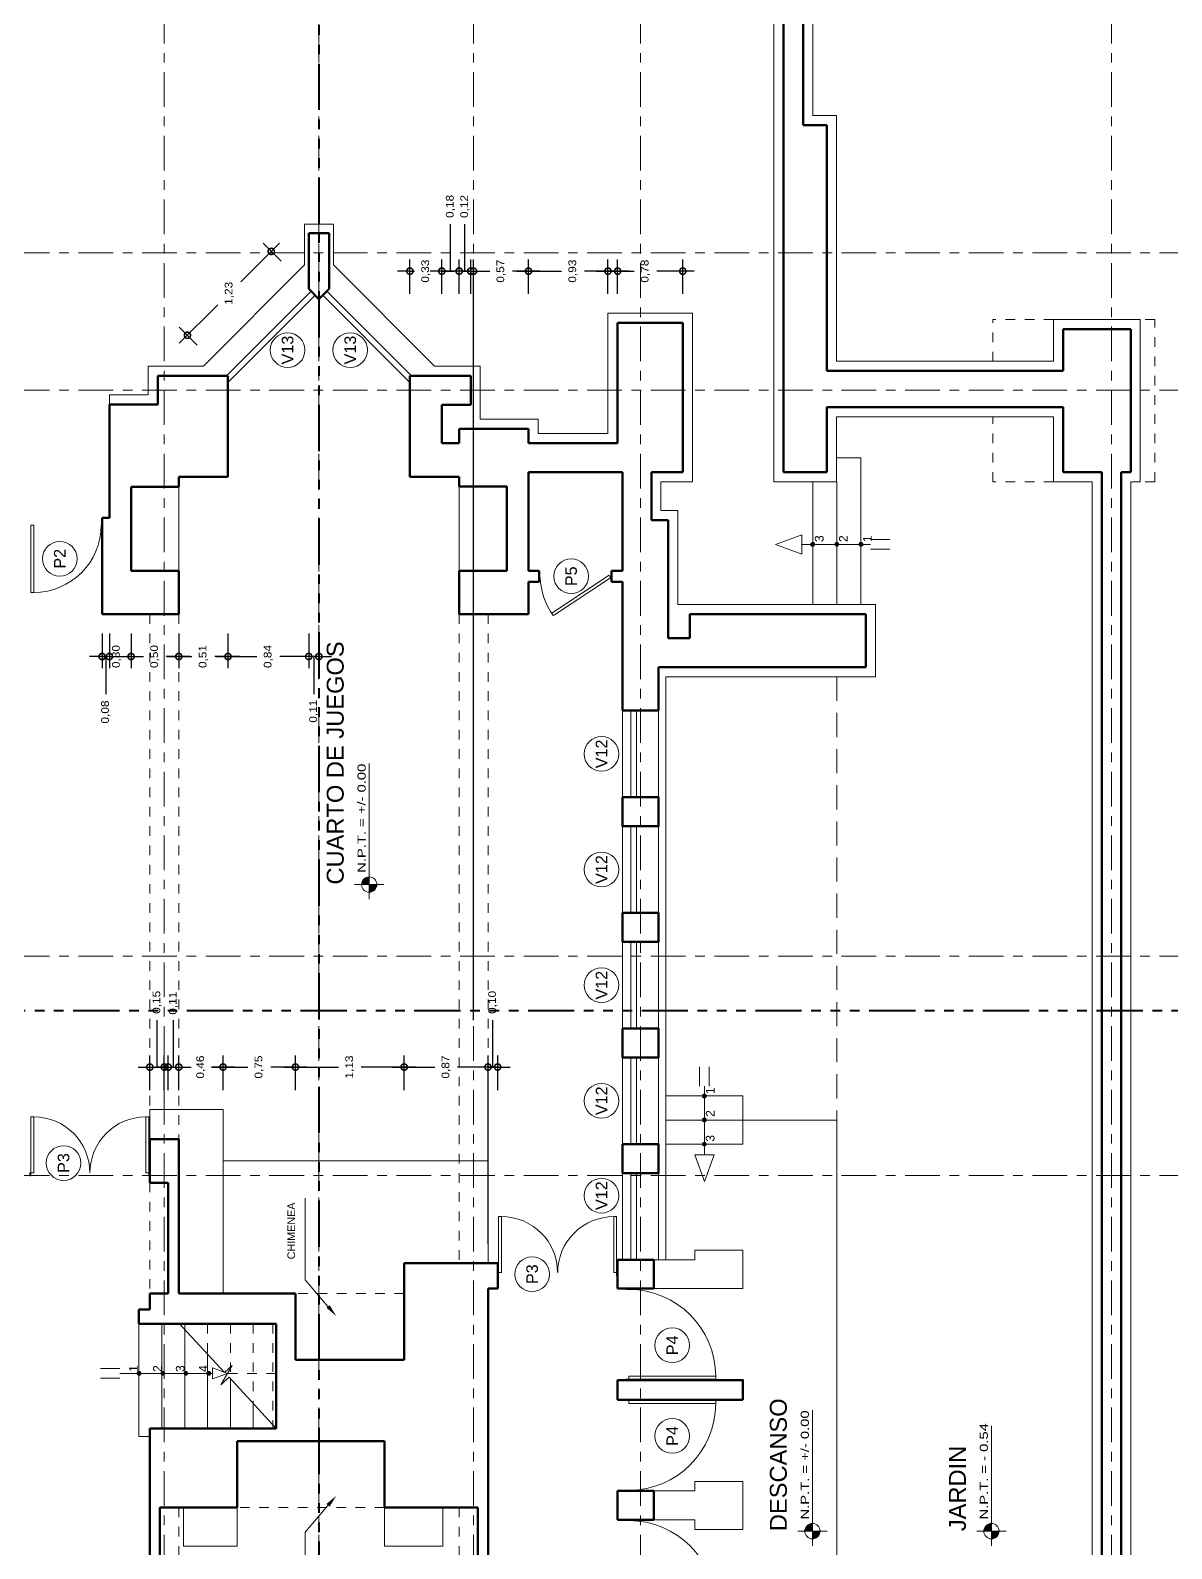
# Model space of a CAD drawing. Header units: millimetres. Extents: x -1459 to -1413, y -119 to 301.
# Drawn here: x -1442.15 to -1430.3, y -91.65 to -75.89 of the extents above; entities that cross this region are included whole.
import ezdxf

# ---------------------------------------------------------------- set-up
doc = ezdxf.new("R2010")
doc.units = ezdxf.units.MM
for name, pattern in [('ACAD_ISO06W100', [36, 24, -3, 0, -3, 0, -3, 0, -3]), ('ACAD_ISO10W100', [18, 12, -3, 0, -3]), ('RAYITAS', [0.375, 0.25, -0.125])]:
    doc.linetypes.add(name, pattern=pattern)
doc.layers.get('0').update_dxf_attribs({"lineweight": 0})
doc.layers.get('Defpoints').update_dxf_attribs({"lineweight": 5})
for name, color, linetype, lineweight in [('CORTE PLUMA 5', 5, 'Continuous', 40), ('COTAS', 190, 'Continuous', 9), ('EJES', 2, 'ACAD_ISO10W100', 13), ('GRADAS CAMBIO NIVEL', 3, 'Continuous', 15), ('MOBILIARIO FIJO', 2, 'Continuous', 9), ('MURO CORTADO', 1, 'Continuous', 60), ('MURO VISTO', 6, 'Continuous', 18), ('PROYECCIONES', 40, 'RAYITAS', 13), ('PUERTA VENTANA', 4, 'Continuous', 9), ('TEXTOS', 30, 'Continuous', 5), ('VANOS CUADRO', 8, 'Continuous', 9)]:
    doc.layers.add(name, color=color, linetype=linetype, lineweight=lineweight)
doc.styles.add('Arial', font='arial.ttf')
doc.styles.add('ARIAL DERECHO', font='arial.ttf', dxfattribs={"width": 1.1})
doc.styles.get("Standard").update_dxf_attribs({"font": 'arial.ttf'})
doc.dimstyles.new('COTAS 50 OK', dxfattribs={"dimtxt": 0.08, "dimasz": 0.13, "dimexe": 0.12, "dimexo": 0.2, "dimgap": 0.07, "dimtad": 0, "dimtih": 1, "dimtoh": 1, "dimzin": 0, "dimtxsty": 'ARIAL DERECHO', "dimblk": 'DOTSMALL', "dimcen": 0.15, "dimdle": 0.12, "dimadec": 0, "dimazin": 0, "dimtfac": 1, "dimtmove": 1, "dimatfit": 3, "dimfxl": 1, "dimtzin": 0, "dimarcsym": 0})

# ---------------------------------------------------------------- blocks, each defined once
blk = doc.blocks.new('puerta--75')
at = {"layer": 'PUERTA VENTANA'}
for p, q in [((211.926, 118.601), (212.626, 118.601)), ((211.926, 118.601), (211.926, 118.571)), ((211.926, 118.571), (212.626, 118.571)), ((212.626, 118.571), (212.626, 118.601))]:
    blk.add_line(p, q, dxfattribs=at)
blk.add_arc((211.926, 118.571), 0.7, 270, 0, dxfattribs=at)
blk = doc.blocks.new('puerta --85')
at = {"layer": 'PUERTA VENTANA'}
blk.add_lwpolyline([(90.282, 135.51), (90.292, 135.51), (90.292, 135.54), (90.282, 135.54), (90.282, 135.51)], close=True, dxfattribs=at)
blk.add_lwpolyline([(91.192, 135.51), (91.232, 135.51), (91.232, 135.54), (91.222, 135.54), (91.222, 134.61), (91.192, 134.61), (91.192, 135.51)], dxfattribs=at)
blk.add_arc((91.192, 135.51), 0.9, 180, 270, dxfattribs=at)
blk = doc.blocks.new('npt')
h = blk.add_hatch(color=256)
h.paths.add_polyline_path([(0, 0), (0.071, 0, 0.414214), (0, 0.071)])
h.paths.add_polyline_path([(0, -0.071), (0, 0), (-0.071, 0, 0.414214)])
for p, q in [((-0.135, 0), (0.972, 0)), ((0, 0.135), (0, -0.135))]:
    blk.add_line(p, q)
blk.add_circle((0, 0), 0.0709)
blk = doc.blocks.new('CIRCULO GRADA')
at = {"layer": 'GRADAS CAMBIO NIVEL'}
h = blk.add_hatch(color=256, dxfattribs=at)
h.paths.add_polyline_path([(0.014, 0.014, 0.414214), (-0.014, 0.014), (0, 0)])
h.paths.add_polyline_path([(0.014, 0.014), (0, 0), (0.014, -0.014, 0.414214)])
h.paths.add_polyline_path([(0.014, -0.014), (0, 0), (-0.014, -0.014, 0.414214)])
h.paths.add_polyline_path([(0, 0), (-0.014, 0.014, 0.414214), (-0.014, -0.014)])
blk.add_circle((0, 0), 0.02, dxfattribs=at)
blk = doc.blocks.new('puert dobl')
at = {"layer": 'PUERTA VENTANA'}
for p, q in [((368.957, 113.998), (368.957, 114.003)), ((368.957, 114.003), (368.987, 114.003)), ((368.957, 113.993), (368.957, 113.998)), ((369.569, 113.993), (368.957, 113.993)), ((368.987, 114.003), (368.987, 113.963)), ((368.987, 113.963), (369.569, 113.963)), ((369.569, 113.963), (369.569, 113.993)), ((369.569, 112.798), (369.569, 112.768))]:
    blk.add_line(p, q, dxfattribs=at)
blk.add_lwpolyline([(369.569, 112.768), (368.957, 112.768), (368.957, 112.763), (368.957, 112.758), (368.987, 112.758), (368.987, 112.798), (369.569, 112.798)], dxfattribs=at)
for centre, start, end in [((368.987, 113.963), 270, 0), ((368.987, 112.798), 0, 90)]:
    blk.add_arc(centre, 0.582, start, end, dxfattribs=at)
blk = doc.blocks.new('FLEC')
at = {"layer": 'TEXTOS', "extrusion": (0, 0, -1)}
for p, q in [((203.611, -47.254), (203.889, -47.016)), ((203.889, -47.016), (204.734, -47.016))]:
    blk.add_line(p, q, dxfattribs=at)
blk.add_solid([(-203.597, -47.238), (-203.513, -47.339), (-203.625, -47.271)], dxfattribs=at)
blk = doc.blocks.new('_DotSmall')
at = {"color": 0, "linetype": 'ByBlock', "const_width": 0.5}
blk.add_lwpolyline([(-0.0625, 0, 1), (0.0625, 0, 1)], format="xyb", close=True, dxfattribs=at)
blk = doc.blocks.new('*D907')
at = {"layer": 'COTAS', "color": 0, "lineweight": -2}
for p, q in [((-1440.833, -86.303), (-1440.833, -86.163)), ((-1440.833, -86.65), (-1440.833, -86.303)), ((-1441.028, -86.65), (-1440.638, -86.65)), ((-1440.908, -86.89), (-1440.908, -86.53)), ((-1440.758, -86.89), (-1440.758, -86.53))]:
    blk.add_line(p, q, dxfattribs=at)
at = {"layer": 'Defpoints', "color": 0}
for p in [(-1440.758, -86.65), (-1440.908, -87.09), (-1440.758, -87.09)]:
    blk.add_point(p, dxfattribs=at)
at = {"layer": 'COTAS', "color": 0, "lineweight": -2, "xscale": 0.13, "yscale": 0.13, "zscale": 0.13, "rotation": 180}
blk.add_blockref('_DotSmall', (-1440.908, -86.65), dxfattribs=at)
at = {"layer": 'COTAS', "color": 0, "lineweight": -2, "xscale": 0.13, "yscale": 0.13, "zscale": 0.13}
blk.add_blockref('_DotSmall', (-1440.758, -86.65), dxfattribs=at)
at = {"layer": 'COTAS', "color": 0, "insert": (-1440.833, -85.978), "char_height": 0.08, "attachment_point": 5, "rotation": 90, "style": 'ARIAL DERECHO'}
blk.add_mtext('0,15', dxfattribs=at)
blk = doc.blocks.new('*D908')
at = {"layer": 'COTAS', "color": 0, "lineweight": -2}
for p, q in [((-1440.663, -86.303), (-1440.663, -86.163)), ((-1440.663, -86.65), (-1440.663, -86.303)), ((-1440.718, -86.65), (-1440.848, -86.65)), ((-1440.718, -86.89), (-1440.718, -86.53)), ((-1440.718, -86.65), (-1440.608, -86.65)), ((-1440.718, -86.65), (-1440.608, -86.65)), ((-1440.608, -86.89), (-1440.608, -86.53)), ((-1440.608, -86.65), (-1440.478, -86.65))]:
    blk.add_line(p, q, dxfattribs=at)
at = {"layer": 'Defpoints', "color": 0, "lineweight": 60}
for p in [(-1440.608, -86.65), (-1440.718, -87.09), (-1440.608, -87.09)]:
    blk.add_point(p, dxfattribs=at)
at = {"layer": 'COTAS', "color": 0, "lineweight": -2, "xscale": 0.13, "yscale": 0.13, "zscale": 0.13}
blk.add_blockref('_DotSmall', (-1440.718, -86.65), dxfattribs=at)
at = {"layer": 'COTAS', "color": 0, "lineweight": -2, "xscale": 0.13, "yscale": 0.13, "zscale": 0.13, "rotation": 180}
blk.add_blockref('_DotSmall', (-1440.608, -86.65), dxfattribs=at)
at = {"layer": 'COTAS', "color": 0, "insert": (-1440.663, -85.987), "char_height": 0.08, "attachment_point": 5, "rotation": 90, "style": 'ARIAL DERECHO'}
blk.add_mtext('0,11', dxfattribs=at)
blk = doc.blocks.new('*D909')
at = {"layer": 'COTAS', "color": 0, "lineweight": -2}
for p, q in [((-1440.728, -86.65), (-1440.496, -86.65)), ((-1440.608, -86.89), (-1440.608, -86.53)), ((-1440.028, -86.65), (-1440.26, -86.65)), ((-1440.148, -86.89), (-1440.148, -86.53))]:
    blk.add_line(p, q, dxfattribs=at)
at = {"layer": 'Defpoints', "color": 0}
for p in [(-1440.608, -86.65), (-1440.608, -87.09), (-1440.148, -87.09)]:
    blk.add_point(p, dxfattribs=at)
at = {"layer": 'COTAS', "color": 0, "lineweight": -2, "xscale": 0.13, "yscale": 0.13, "zscale": 0.13, "rotation": 180}
blk.add_blockref('_DotSmall', (-1440.608, -86.65), dxfattribs=at)
at = {"layer": 'COTAS', "color": 0, "lineweight": -2, "xscale": 0.13, "yscale": 0.13, "zscale": 0.13}
blk.add_blockref('_DotSmall', (-1440.148, -86.65), dxfattribs=at)
at = {"layer": 'COTAS', "color": 0, "insert": (-1440.378, -86.65), "char_height": 0.08, "attachment_point": 5, "rotation": 90, "style": 'ARIAL DERECHO'}
blk.add_mtext('0,46', dxfattribs=at)
blk = doc.blocks.new('*D910')
at = {"layer": 'COTAS', "color": 0, "lineweight": -2}
for p, q in [((-1440.268, -86.65), (-1439.891, -86.65)), ((-1440.148, -86.89), (-1440.148, -86.53)), ((-1439.277, -86.65), (-1439.654, -86.65)), ((-1439.397, -86.89), (-1439.397, -86.53))]:
    blk.add_line(p, q, dxfattribs=at)
at = {"layer": 'Defpoints', "color": 0}
for p in [(-1440.148, -86.65), (-1440.148, -87.09), (-1439.397, -87.09)]:
    blk.add_point(p, dxfattribs=at)
at = {"layer": 'COTAS', "color": 0, "lineweight": -2, "xscale": 0.13, "yscale": 0.13, "zscale": 0.13, "rotation": 180}
blk.add_blockref('_DotSmall', (-1440.148, -86.65), dxfattribs=at)
at = {"layer": 'COTAS', "color": 0, "lineweight": -2, "xscale": 0.13, "yscale": 0.13, "zscale": 0.13}
blk.add_blockref('_DotSmall', (-1439.397, -86.65), dxfattribs=at)
at = {"layer": 'COTAS', "color": 0, "insert": (-1439.773, -86.65), "char_height": 0.08, "attachment_point": 5, "rotation": 90, "style": 'ARIAL DERECHO'}
blk.add_mtext('0,75', dxfattribs=at)
blk = doc.blocks.new('*D911')
at = {"layer": 'COTAS', "color": 0, "lineweight": -2}
for p, q in [((-1439.517, -86.65), (-1438.95, -86.65)), ((-1439.397, -86.89), (-1439.397, -86.53)), ((-1438.148, -86.65), (-1438.714, -86.65)), ((-1438.268, -86.89), (-1438.268, -86.53))]:
    blk.add_line(p, q, dxfattribs=at)
at = {"layer": 'Defpoints', "color": 0}
for p in [(-1438.268, -86.65), (-1439.397, -87.09), (-1438.268, -87.09)]:
    blk.add_point(p, dxfattribs=at)
at = {"layer": 'COTAS', "color": 0, "lineweight": -2, "xscale": 0.13, "yscale": 0.13, "zscale": 0.13, "rotation": 180}
blk.add_blockref('_DotSmall', (-1439.397, -86.65), dxfattribs=at)
at = {"layer": 'COTAS', "color": 0, "lineweight": -2, "xscale": 0.13, "yscale": 0.13, "zscale": 0.13}
blk.add_blockref('_DotSmall', (-1438.268, -86.65), dxfattribs=at)
at = {"layer": 'COTAS', "color": 0, "insert": (-1438.832, -86.65), "char_height": 0.08, "attachment_point": 5, "rotation": 90, "style": 'ARIAL DERECHO'}
blk.add_mtext('1,13', dxfattribs=at)
blk = doc.blocks.new('*D912')
at = {"layer": 'COTAS', "color": 0, "lineweight": -2}
for p, q in [((-1438.388, -86.65), (-1437.951, -86.65)), ((-1438.268, -86.89), (-1438.268, -86.53)), ((-1437.278, -86.65), (-1437.715, -86.65)), ((-1437.398, -88.485), (-1437.398, -86.53))]:
    blk.add_line(p, q, dxfattribs=at)
at = {"layer": 'Defpoints', "color": 0, "lineweight": 60}
for p in [(-1437.398, -86.65), (-1438.268, -87.09), (-1437.398, -88.685)]:
    blk.add_point(p, dxfattribs=at)
at = {"layer": 'COTAS', "color": 0, "lineweight": -2, "xscale": 0.13, "yscale": 0.13, "zscale": 0.13, "rotation": 180}
blk.add_blockref('_DotSmall', (-1438.268, -86.65), dxfattribs=at)
at = {"layer": 'COTAS', "color": 0, "lineweight": -2, "xscale": 0.13, "yscale": 0.13, "zscale": 0.13}
blk.add_blockref('_DotSmall', (-1437.398, -86.65), dxfattribs=at)
at = {"layer": 'COTAS', "color": 0, "insert": (-1437.833, -86.65), "char_height": 0.08, "attachment_point": 5, "rotation": 90, "style": 'ARIAL DERECHO'}
blk.add_mtext('0,87', dxfattribs=at)
blk = doc.blocks.new('*D913')
at = {"layer": 'COTAS', "color": 0, "lineweight": -2}
for p, q in [((-1437.348, -86.303), (-1437.348, -86.163)), ((-1437.348, -86.65), (-1437.348, -86.303)), ((-1437.398, -86.65), (-1437.528, -86.65)), ((-1437.398, -86.89), (-1437.398, -86.53)), ((-1437.398, -86.65), (-1437.298, -86.65)), ((-1437.398, -86.65), (-1437.298, -86.65)), ((-1437.298, -86.89), (-1437.298, -86.53)), ((-1437.298, -86.65), (-1437.168, -86.65))]:
    blk.add_line(p, q, dxfattribs=at)
at = {"layer": 'Defpoints', "color": 0}
for p in [(-1437.298, -86.65), (-1437.398, -87.09), (-1437.298, -87.09)]:
    blk.add_point(p, dxfattribs=at)
at = {"layer": 'COTAS', "color": 0, "lineweight": -2, "xscale": 0.13, "yscale": 0.13, "zscale": 0.13}
blk.add_blockref('_DotSmall', (-1437.398, -86.65), dxfattribs=at)
at = {"layer": 'COTAS', "color": 0, "lineweight": -2, "xscale": 0.13, "yscale": 0.13, "zscale": 0.13, "rotation": 180}
blk.add_blockref('_DotSmall', (-1437.298, -86.65), dxfattribs=at)
at = {"layer": 'COTAS', "color": 0, "insert": (-1437.348, -85.979), "char_height": 0.08, "attachment_point": 5, "rotation": 90, "style": 'ARIAL DERECHO'}
blk.add_mtext('0,10', dxfattribs=at)
blk = doc.blocks.new('*D914')
at = {"layer": 'COTAS', "color": 0, "lineweight": -2}
for p, q in [((-1441.403, -82.15), (-1441.403, -82.509)), ((-1441.103, -82.15), (-1441.103, -82.509)), ((-1441.403, -82.389), (-1441.533, -82.389)), ((-1441.403, -82.389), (-1441.371, -82.389)), ((-1441.103, -82.389), (-1441.135, -82.389)), ((-1441.103, -82.389), (-1440.973, -82.389))]:
    blk.add_line(p, q, dxfattribs=at)
at = {"layer": 'Defpoints', "color": 0}
for p in [(-1441.403, -81.95), (-1441.103, -81.95), (-1441.403, -82.389)]:
    blk.add_point(p, dxfattribs=at)
at = {"layer": 'COTAS', "color": 0, "lineweight": -2, "xscale": 0.13, "yscale": 0.13, "zscale": 0.13}
blk.add_blockref('_DotSmall', (-1441.403, -82.389), dxfattribs=at)
at = {"layer": 'COTAS', "color": 0, "lineweight": -2, "xscale": 0.13, "yscale": 0.13, "zscale": 0.13, "rotation": 180}
blk.add_blockref('_DotSmall', (-1441.103, -82.389), dxfattribs=at)
at = {"layer": 'COTAS', "color": 0, "insert": (-1441.253, -82.389), "char_height": 0.08, "attachment_point": 5, "rotation": 90, "style": 'ARIAL DERECHO'}
blk.add_mtext('0,30', dxfattribs=at)
blk = doc.blocks.new('*D915')
at = {"layer": 'COTAS', "color": 0, "lineweight": -2}
for p, q in [((-1441.403, -82.15), (-1441.403, -82.509)), ((-1441.328, -82.15), (-1441.328, -82.509)), ((-1441.403, -82.389), (-1441.533, -82.389)), ((-1441.328, -82.389), (-1441.403, -82.389)), ((-1441.328, -82.389), (-1441.403, -82.389)), ((-1441.366, -82.389), (-1441.366, -82.64)), ((-1441.328, -82.389), (-1441.198, -82.389)), ((-1441.366, -82.64), (-1441.366, -82.78))]:
    blk.add_line(p, q, dxfattribs=at)
at = {"layer": 'Defpoints', "color": 0}
for p in [(-1441.403, -81.95), (-1441.328, -81.95), (-1441.403, -82.389)]:
    blk.add_point(p, dxfattribs=at)
at = {"layer": 'COTAS', "color": 0, "lineweight": -2, "xscale": 0.13, "yscale": 0.13, "zscale": 0.13}
blk.add_blockref('_DotSmall', (-1441.403, -82.389), dxfattribs=at)
at = {"layer": 'COTAS', "color": 0, "lineweight": -2, "xscale": 0.13, "yscale": 0.13, "zscale": 0.13, "rotation": 180}
blk.add_blockref('_DotSmall', (-1441.328, -82.389), dxfattribs=at)
at = {"layer": 'COTAS', "color": 0, "insert": (-1441.366, -82.965), "char_height": 0.08, "attachment_point": 5, "rotation": 90, "style": 'ARIAL DERECHO'}
blk.add_mtext('0,08', dxfattribs=at)
blk = doc.blocks.new('*D916')
at = {"layer": 'COTAS', "color": 0, "lineweight": -2}
for p, q in [((-1441.103, -82.15), (-1441.103, -82.509)), ((-1440.608, -82.15), (-1440.608, -82.509)), ((-1441.223, -82.389), (-1440.974, -82.389)), ((-1440.488, -82.389), (-1440.737, -82.389))]:
    blk.add_line(p, q, dxfattribs=at)
at = {"layer": 'Defpoints', "color": 0}
for p in [(-1441.103, -81.95), (-1440.608, -81.95), (-1441.103, -82.389)]:
    blk.add_point(p, dxfattribs=at)
at = {"layer": 'COTAS', "color": 0, "lineweight": -2, "xscale": 0.13, "yscale": 0.13, "zscale": 0.13, "rotation": 180}
blk.add_blockref('_DotSmall', (-1441.103, -82.389), dxfattribs=at)
at = {"layer": 'COTAS', "color": 0, "lineweight": -2, "xscale": 0.13, "yscale": 0.13, "zscale": 0.13}
blk.add_blockref('_DotSmall', (-1440.608, -82.389), dxfattribs=at)
at = {"layer": 'COTAS', "color": 0, "insert": (-1440.856, -82.389), "char_height": 0.08, "attachment_point": 5, "rotation": 90, "style": 'ARIAL DERECHO'}
blk.add_mtext('0,50', dxfattribs=at)
blk = doc.blocks.new('*D917')
at = {"layer": 'COTAS', "color": 0, "lineweight": -2}
for p, q in [((-1440.608, -82.15), (-1440.608, -82.509)), ((-1440.097, -82.15), (-1440.097, -82.509)), ((-1440.728, -82.389), (-1440.471, -82.389)), ((-1439.977, -82.389), (-1440.235, -82.389))]:
    blk.add_line(p, q, dxfattribs=at)
at = {"layer": 'Defpoints', "color": 0}
for p in [(-1440.608, -81.95), (-1440.097, -81.95), (-1440.608, -82.389)]:
    blk.add_point(p, dxfattribs=at)
at = {"layer": 'COTAS', "color": 0, "lineweight": -2, "xscale": 0.13, "yscale": 0.13, "zscale": 0.13, "rotation": 180}
blk.add_blockref('_DotSmall', (-1440.608, -82.389), dxfattribs=at)
at = {"layer": 'COTAS', "color": 0, "lineweight": -2, "xscale": 0.13, "yscale": 0.13, "zscale": 0.13}
blk.add_blockref('_DotSmall', (-1440.097, -82.389), dxfattribs=at)
at = {"layer": 'COTAS', "color": 0, "insert": (-1440.353, -82.389), "char_height": 0.08, "attachment_point": 5, "rotation": 90, "style": 'ARIAL DERECHO'}
blk.add_mtext('0,51', dxfattribs=at)
blk = doc.blocks.new('*D918')
at = {"layer": 'COTAS', "color": 0, "lineweight": -2}
for p, q in [((-1439.259, -82.15), (-1439.259, -82.509)), ((-1439.153, -82.15), (-1439.153, -82.509)), ((-1439.259, -82.389), (-1439.389, -82.389)), ((-1439.153, -82.389), (-1439.259, -82.389)), ((-1439.153, -82.389), (-1439.259, -82.389)), ((-1439.206, -82.389), (-1439.206, -82.64)), ((-1439.153, -82.389), (-1439.023, -82.389)), ((-1439.206, -82.64), (-1439.206, -82.78))]:
    blk.add_line(p, q, dxfattribs=at)
at = {"layer": 'Defpoints', "color": 0}
for p in [(-1439.259, -81.95), (-1439.153, -81.95), (-1439.259, -82.389)]:
    blk.add_point(p, dxfattribs=at)
at = {"layer": 'COTAS', "color": 0, "lineweight": -2, "xscale": 0.13, "yscale": 0.13, "zscale": 0.13}
blk.add_blockref('_DotSmall', (-1439.259, -82.389), dxfattribs=at)
at = {"layer": 'COTAS', "color": 0, "lineweight": -2, "xscale": 0.13, "yscale": 0.13, "zscale": 0.13, "rotation": 180}
blk.add_blockref('_DotSmall', (-1439.153, -82.389), dxfattribs=at)
at = {"layer": 'COTAS', "color": 0, "insert": (-1439.206, -82.956), "char_height": 0.08, "attachment_point": 5, "rotation": 90, "style": 'ARIAL DERECHO'}
blk.add_mtext('0,11', dxfattribs=at)
blk = doc.blocks.new('*D919')
at = {"layer": 'COTAS', "color": 0, "lineweight": -2}
for p, q in [((-1440.097, -82.15), (-1440.097, -82.509)), ((-1439.259, -82.15), (-1439.259, -82.509)), ((-1440.217, -82.389), (-1439.796, -82.389)), ((-1439.139, -82.389), (-1439.56, -82.389))]:
    blk.add_line(p, q, dxfattribs=at)
at = {"layer": 'Defpoints', "color": 0}
for p in [(-1440.097, -81.95), (-1439.259, -81.95), (-1440.097, -82.389)]:
    blk.add_point(p, dxfattribs=at)
at = {"layer": 'COTAS', "color": 0, "lineweight": -2, "xscale": 0.13, "yscale": 0.13, "zscale": 0.13, "rotation": 180}
blk.add_blockref('_DotSmall', (-1440.097, -82.389), dxfattribs=at)
at = {"layer": 'COTAS', "color": 0, "lineweight": -2, "xscale": 0.13, "yscale": 0.13, "zscale": 0.13}
blk.add_blockref('_DotSmall', (-1439.259, -82.389), dxfattribs=at)
at = {"layer": 'COTAS', "color": 0, "insert": (-1439.678, -82.389), "char_height": 0.08, "attachment_point": 5, "rotation": 90, "style": 'ARIAL DERECHO'}
blk.add_mtext('0,84', dxfattribs=at)
blk = doc.blocks.new('*D920')
at = {"layer": 'COTAS', "color": 0, "lineweight": -2}
for p, q in [((-1436.153, -78.625), (-1436.153, -78.269)), ((-1435.377, -78.625), (-1435.377, -78.269)), ((-1436.273, -78.389), (-1435.883, -78.389)), ((-1435.257, -78.389), (-1435.647, -78.389))]:
    blk.add_line(p, q, dxfattribs=at)
at = {"layer": 'Defpoints', "color": 0}
for p in [(-1436.153, -78.389), (-1436.153, -78.825), (-1435.377, -78.825)]:
    blk.add_point(p, dxfattribs=at)
at = {"layer": 'COTAS', "color": 0, "lineweight": -2, "xscale": 0.13, "yscale": 0.13, "zscale": 0.13, "rotation": 180}
blk.add_blockref('_DotSmall', (-1436.153, -78.389), dxfattribs=at)
at = {"layer": 'COTAS', "color": 0, "lineweight": -2, "xscale": 0.13, "yscale": 0.13, "zscale": 0.13}
blk.add_blockref('_DotSmall', (-1435.377, -78.389), dxfattribs=at)
at = {"layer": 'COTAS', "color": 0, "insert": (-1435.765, -78.389), "char_height": 0.08, "attachment_point": 5, "rotation": 90, "style": 'ARIAL DERECHO'}
blk.add_mtext('0,78', dxfattribs=at)
blk = doc.blocks.new('*D921')
at = {"layer": 'COTAS', "color": 0, "lineweight": -2}
for p, q in [((-1436.978, -78.625), (-1436.978, -78.269)), ((-1436.053, -78.625), (-1436.053, -78.269)), ((-1437.098, -78.389), (-1436.634, -78.389)), ((-1435.933, -78.389), (-1436.397, -78.389))]:
    blk.add_line(p, q, dxfattribs=at)
at = {"layer": 'Defpoints', "color": 0}
for p in [(-1436.978, -78.389), (-1436.978, -78.825), (-1436.053, -78.825)]:
    blk.add_point(p, dxfattribs=at)
at = {"layer": 'COTAS', "color": 0, "lineweight": -2, "xscale": 0.13, "yscale": 0.13, "zscale": 0.13, "rotation": 180}
blk.add_blockref('_DotSmall', (-1436.978, -78.389), dxfattribs=at)
at = {"layer": 'COTAS', "color": 0, "lineweight": -2, "xscale": 0.13, "yscale": 0.13, "zscale": 0.13}
blk.add_blockref('_DotSmall', (-1436.053, -78.389), dxfattribs=at)
at = {"layer": 'COTAS', "color": 0, "insert": (-1436.516, -78.389), "char_height": 0.08, "attachment_point": 5, "rotation": 90, "style": 'ARIAL DERECHO'}
blk.add_mtext('0,93', dxfattribs=at)
blk = doc.blocks.new('*D922')
at = {"layer": 'COTAS', "color": 0, "lineweight": -2}
for p, q in [((-1438.209, -78.625), (-1438.209, -78.269)), ((-1437.878, -78.625), (-1437.878, -78.269)), ((-1438.209, -78.389), (-1438.339, -78.389)), ((-1438.209, -78.389), (-1438.162, -78.389)), ((-1437.878, -78.389), (-1437.925, -78.389)), ((-1437.878, -78.389), (-1437.748, -78.389))]:
    blk.add_line(p, q, dxfattribs=at)
at = {"layer": 'Defpoints', "color": 0}
for p in [(-1437.878, -78.389), (-1438.209, -78.825), (-1437.878, -78.825)]:
    blk.add_point(p, dxfattribs=at)
at = {"layer": 'COTAS', "color": 0, "lineweight": -2, "xscale": 0.13, "yscale": 0.13, "zscale": 0.13}
blk.add_blockref('_DotSmall', (-1438.209, -78.389), dxfattribs=at)
at = {"layer": 'COTAS', "color": 0, "lineweight": -2, "xscale": 0.13, "yscale": 0.13, "zscale": 0.13, "rotation": 180}
blk.add_blockref('_DotSmall', (-1437.878, -78.389), dxfattribs=at)
at = {"layer": 'COTAS', "color": 0, "insert": (-1438.043, -78.389), "char_height": 0.08, "attachment_point": 5, "rotation": 90, "style": 'ARIAL DERECHO'}
blk.add_mtext('0,33', dxfattribs=at)
blk = doc.blocks.new('*D923')
at = {"layer": 'COTAS', "color": 0, "lineweight": -2}
for p, q in [((-1437.548, -86.162), (-1437.548, -78.269)), ((-1436.978, -78.625), (-1436.978, -78.269)), ((-1437.668, -78.389), (-1437.381, -78.389)), ((-1436.858, -78.389), (-1437.145, -78.389))]:
    blk.add_line(p, q, dxfattribs=at)
at = {"layer": 'Defpoints', "color": 0}
for p in [(-1437.548, -78.389), (-1436.978, -78.825), (-1437.548, -86.362)]:
    blk.add_point(p, dxfattribs=at)
at = {"layer": 'COTAS', "color": 0, "lineweight": -2, "xscale": 0.13, "yscale": 0.13, "zscale": 0.13, "rotation": 180}
blk.add_blockref('_DotSmall', (-1437.548, -78.389), dxfattribs=at)
at = {"layer": 'COTAS', "color": 0, "lineweight": -2, "xscale": 0.13, "yscale": 0.13, "zscale": 0.13}
blk.add_blockref('_DotSmall', (-1436.978, -78.389), dxfattribs=at)
at = {"layer": 'COTAS', "color": 0, "insert": (-1437.263, -78.389), "char_height": 0.08, "attachment_point": 5, "rotation": 90, "style": 'ARIAL DERECHO'}
blk.add_mtext('0,57', dxfattribs=at)
blk = doc.blocks.new('*D924')
at = {"layer": 'COTAS', "color": 0, "lineweight": -2}
for p, q in [((-1437.638, -78.041), (-1437.638, -77.901)), ((-1437.638, -78.389), (-1437.638, -78.041)), ((-1437.698, -78.625), (-1437.698, -78.269)), ((-1437.578, -78.625), (-1437.578, -78.269)), ((-1437.698, -78.389), (-1437.828, -78.389)), ((-1437.578, -78.389), (-1437.698, -78.389)), ((-1437.578, -78.389), (-1437.698, -78.389)), ((-1437.578, -78.389), (-1437.448, -78.389))]:
    blk.add_line(p, q, dxfattribs=at)
at = {"layer": 'Defpoints', "color": 0}
for p in [(-1437.698, -78.389), (-1437.698, -78.825), (-1437.578, -78.825)]:
    blk.add_point(p, dxfattribs=at)
at = {"layer": 'COTAS', "color": 0, "lineweight": -2, "xscale": 0.13, "yscale": 0.13, "zscale": 0.13}
blk.add_blockref('_DotSmall', (-1437.698, -78.389), dxfattribs=at)
at = {"layer": 'COTAS', "color": 0, "lineweight": -2, "xscale": 0.13, "yscale": 0.13, "zscale": 0.13, "rotation": 180}
blk.add_blockref('_DotSmall', (-1437.578, -78.389), dxfattribs=at)
at = {"layer": 'COTAS', "color": 0, "insert": (-1437.638, -77.718), "char_height": 0.08, "attachment_point": 5, "rotation": 90, "style": 'ARIAL DERECHO'}
blk.add_mtext('0,12', dxfattribs=at)
blk = doc.blocks.new('*D925')
at = {"layer": 'COTAS', "color": 0, "lineweight": -2}
for p, q in [((-1437.788, -78.041), (-1437.788, -77.901)), ((-1437.788, -78.389), (-1437.788, -78.041)), ((-1437.878, -78.625), (-1437.878, -78.269)), ((-1437.698, -78.625), (-1437.698, -78.269)), ((-1437.578, -78.389), (-1437.998, -78.389))]:
    blk.add_line(p, q, dxfattribs=at)
at = {"layer": 'Defpoints', "color": 0}
for p in [(-1437.878, -78.389), (-1437.878, -78.825), (-1437.698, -78.825)]:
    blk.add_point(p, dxfattribs=at)
at = {"layer": 'COTAS', "color": 0, "lineweight": -2, "xscale": 0.13, "yscale": 0.13, "zscale": 0.13, "rotation": 180}
blk.add_blockref('_DotSmall', (-1437.878, -78.389), dxfattribs=at)
at = {"layer": 'COTAS', "color": 0, "lineweight": -2, "xscale": 0.13, "yscale": 0.13, "zscale": 0.13}
blk.add_blockref('_DotSmall', (-1437.698, -78.389), dxfattribs=at)
at = {"layer": 'COTAS', "color": 0, "insert": (-1437.788, -77.717), "char_height": 0.08, "attachment_point": 5, "rotation": 90, "style": 'ARIAL DERECHO'}
blk.add_mtext('0,18', dxfattribs=at)
blk = doc.blocks.new('*D926')
at = {"layer": 'COTAS', "color": 0, "lineweight": -2}
for p, q in [((-1439.564, -78.099), (-1439.965, -78.501)), ((-1439.546, -78.286), (-1439.733, -78.099)), ((-1440.603, -79.138), (-1440.201, -78.737)), ((-1440.416, -79.156), (-1440.603, -78.969))]:
    blk.add_line(p, q, dxfattribs=at)
at = {"layer": 'Defpoints', "color": 0}
for p in [(-1439.405, -78.427), (-1440.518, -79.054), (-1440.275, -79.297)]:
    blk.add_point(p, dxfattribs=at)
at = {"layer": 'COTAS', "color": 0, "lineweight": -2, "xscale": 0.13, "yscale": 0.13, "zscale": 0.13}
for p, rotation in [((-1439.648, -78.184), 44.99999999979079), ((-1440.518, -79.054), 224.9999999997908)]:
    blk.add_blockref('_DotSmall', p, dxfattribs=dict(at, rotation=rotation))
at = {"layer": 'COTAS', "color": 0, "insert": (-1440.083, -78.619), "char_height": 0.08, "attachment_point": 5, "rotation": 90, "style": 'ARIAL DERECHO'}
blk.add_mtext('1,23', dxfattribs=at)

msp = doc.modelspace()

# ---------------------------------------------------------------- linework, layer by layer
at = {"layer": 'CORTE PLUMA 5', "linetype": 'ACAD_ISO06W100', "lineweight": 40, "ltscale": 0.02}
for p, q in [((-1439.153, -58.536), (-1439.153, -114.536)), ((-1453.503, -86.062), (-1425.428, -86.062))]:
    msp.add_line(p, q, dxfattribs=at)
at = {"layer": 'EJES', "ltscale": 0.03}
for p, q in [((-1440.758, -112.325), (-1440.758, -60.4)), ((-1439.153, -112.325), (-1439.153, -60.4)), ((-1437.548, -112.325), (-1437.548, -60.4)), ((-1435.816, -112.325), (-1435.816, -60.4)), ((-1430.928, -112.325), (-1430.928, -60.4)), ((-1427.428, -78.2), (-1451.503, -78.2)), ((-1427.428, -79.625), (-1451.503, -79.625)), ((-1427.428, -85.5), (-1451.503, -85.5)), ((-1427.428, -87.775), (-1451.503, -87.775))]:
    msp.add_line(p, q, dxfattribs=at)
at = {"layer": 'GRADAS CAMBIO NIVEL'}
for p, q in [((-1434.028, -80.575), (-1434.028, -81.85)), ((-1433.778, -80.575), (-1433.778, -81.85)), ((-1433.428, -81.225), (-1434.141, -81.225)), ((-1433.228, -81.175), (-1433.428, -81.175)), ((-1433.228, -81.275), (-1433.428, -81.275)), ((-1435.203, -86.649, -0.09), (-1435.203, -86.849, -0.09)), ((-1435.103, -86.649, -0.09), (-1435.103, -86.849, -0.09)), ((-1434.753, -86.95, -0.225), (-1435.553, -86.95, -0.36)), ((-1435.153, -86.849, -0.09), (-1435.153, -87.562, -0.09)), ((-1434.753, -87.45, -0.18), (-1434.753, -86.95, -0.225)), ((-1435.553, -87.2, -0.18), (-1434.753, -87.2, -0.202)), ((-1433.778, -87.2, -0.022), (-1434.753, -87.2, -0.202)), ((-1434.753, -87.45, -0.18), (-1435.553, -87.45)), ((-1441.021, -90.483), (-1441.021, -89.315)), ((-1440.784, -90.4), (-1440.784, -89.315)), ((-1440.546, -90.4), (-1440.546, -89.372)), ((-1440.309, -90.4), (-1440.309, -89.629)), ((-1441.421, -89.778), (-1441.221, -89.778)), ((-1441.421, -89.878), (-1441.221, -89.878)), ((-1441.221, -89.829), (-1440.258, -89.829)), ((-1440.071, -90.4), (-1440.071, -89.886)), ((-1439.834, -90.4), (-1439.834, -90.143)), ((-1439.631, -90.4), (-1439.631, -90.362)), ((-1440.908, -90.483), (-1441.021, -90.483))]:
    msp.add_line(p, q, dxfattribs=at)
for points in [[(-1433.528, -81.85), (-1433.528, -80.325), (-1433.781, -80.325)], [(-1440.599, -89.315), (-1440.136, -89.816)], [(-1440.13, -89.818), (-1440.053, -89.746), (-1440.171, -89.949), (-1440.086, -89.87), (-1439.597, -90.4)]]:
    msp.add_lwpolyline(points, dxfattribs=at)
for points in [[(-1434.141, -81.127), (-1434.416, -81.227), (-1434.141, -81.327)], [(-1440.101, -89.829), (-1440.258, -89.886), (-1440.258, -89.772)]]:
    msp.add_lwpolyline(points, close=True, dxfattribs=at)
at = {"layer": 'GRADAS CAMBIO NIVEL', "elevation": -0.202}
msp.add_lwpolyline([(-1434.753, -95.2), (-1433.778, -95.2), (-1433.778, -87.2)], dxfattribs=at)
at = {"layer": 'GRADAS CAMBIO NIVEL', "elevation": -0.09}
msp.add_lwpolyline([(-1435.151, -87.837), (-1435.251, -87.562), (-1435.051, -87.562)], close=True, dxfattribs=at)
at = {"layer": 'MOBILIARIO FIJO'}
for p, q in [((-1440.608, -81.5), (-1440.608, -80.627)), ((-1437.698, -81.5), (-1437.698, -80.625))]:
    msp.add_line(p, q, dxfattribs=at)
at = {"layer": 'MURO CORTADO'}
for p, q in [((-1434.128, -76.875), (-1434.128, -73.407)), ((-1433.881, -76.875), (-1434.128, -76.875)), ((-1439.259, -78.573), (-1439.259, -77.994)), ((-1439.259, -77.994), (-1439.047, -77.994)), ((-1439.047, -77.994), (-1439.047, -78.573)), ((-1439.259, -78.573), (-1439.153, -78.679)), ((-1439.047, -78.573), (-1439.153, -78.679)), ((-1436.053, -78.925), (-1435.377, -78.925)), ((-1436.053, -80.175), (-1436.053, -78.925)), ((-1435.377, -78.925), (-1435.377, -80.475)), ((-1431.428, -78.99), (-1430.728, -78.99)), ((-1431.428, -79.425), (-1431.428, -78.99)), ((-1430.728, -80.475), (-1430.728, -78.99)), ((-1440.826, -79.475), (-1440.097, -79.475)), ((-1440.826, -79.774), (-1440.826, -79.475)), ((-1440.097, -79.475), (-1440.097, -80.525)), ((-1438.209, -79.475), (-1438.209, -80.525)), ((-1438.209, -79.475), (-1437.578, -79.475)), ((-1437.578, -79.475), (-1437.578, -79.775)), ((-1431.428, -79.425), (-1433.881, -79.425)), ((-1441.328, -79.774), (-1441.328, -80.949)), ((-1441.328, -79.774), (-1440.826, -79.774)), ((-1437.578, -79.775), (-1437.878, -79.775)), ((-1437.878, -79.775), (-1437.878, -80.175)), ((-1431.428, -79.8), (-1433.881, -79.8)), ((-1431.428, -80.475), (-1431.428, -79.8)), ((-1437.698, -80.025), (-1437.698, -80.175)), ((-1436.978, -80.025), (-1437.698, -80.025)), ((-1436.978, -80.175), (-1436.978, -80.025)), ((-1437.878, -80.175), (-1437.698, -80.175)), ((-1436.978, -80.175), (-1436.053, -80.175)), ((-1440.608, -80.525), (-1440.097, -80.525)), ((-1440.608, -80.525), (-1440.608, -80.627)), ((-1438.209, -80.525), (-1437.698, -80.525)), ((-1437.698, -80.525), (-1437.698, -80.625)), ((-1436.978, -80.475), (-1436.003, -80.475)), ((-1436.978, -81.5), (-1436.978, -80.475)), ((-1436.003, -81.5), (-1436.003, -80.475)), ((-1435.377, -80.475), (-1435.703, -80.475)), ((-1435.703, -80.475), (-1435.703, -80.975)), ((-1434.331, -80.475), (-1433.881, -80.475)), ((-1431.428, -80.475), (-1431.028, -80.475)), ((-1431.028, -101.925), (-1431.028, -80.475)), ((-1430.828, -101.925), (-1430.828, -80.475)), ((-1430.828, -80.475), (-1430.728, -80.475)), ((-1441.103, -80.627), (-1440.608, -80.627)), ((-1441.103, -80.627), (-1441.103, -81.5)), ((-1437.698, -80.625), (-1437.203, -80.625)), ((-1437.203, -80.625), (-1437.203, -81.5)), ((-1441.403, -80.949), (-1441.328, -80.949)), ((-1441.403, -81.95), (-1441.403, -80.949)), ((-1435.703, -80.975), (-1435.528, -80.975)), ((-1435.528, -80.975), (-1435.528, -82.2)), ((-1441.103, -81.5), (-1440.608, -81.5)), ((-1440.608, -81.5), (-1440.608, -81.95)), ((-1437.698, -81.5), (-1437.698, -81.95)), ((-1437.203, -81.5), (-1437.698, -81.5)), ((-1436.866, -81.5), (-1436.978, -81.5)), ((-1436.978, -81.95), (-1436.978, -81.612)), ((-1436.866, -81.612), (-1436.978, -81.612)), ((-1436.866, -81.612), (-1436.866, -81.5)), ((-1436.003, -81.5), (-1436.116, -81.5)), ((-1436.116, -81.612), (-1436.116, -81.5)), ((-1436.003, -81.612), (-1436.116, -81.612)), ((-1436.003, -82.95), (-1436.003, -81.612)), ((-1440.608, -81.95), (-1441.403, -81.95)), ((-1437.698, -81.95), (-1436.978, -81.95)), ((-1435.303, -81.95), (-1435.303, -82.2)), ((-1433.478, -81.95), (-1435.303, -81.95)), ((-1433.478, -82.5), (-1433.478, -81.95)), ((-1435.303, -82.2), (-1435.528, -82.2)), ((-1433.478, -82.5), (-1435.628, -82.5)), ((-1435.628, -82.5), (-1435.628, -82.95)), ((-1435.628, -82.95), (-1436.003, -82.95)), ((-1440.908, -87.4), (-1440.608, -87.4)), ((-1440.908, -87.4), (-1440.908, -87.85)), ((-1440.608, -89), (-1440.608, -87.4)), ((-1440.908, -87.85), (-1440.718, -87.85)), ((-1440.718, -89), (-1440.718, -87.85)), ((-1438.268, -89.688), (-1438.268, -88.685)), ((-1438.268, -88.685), (-1437.298, -88.685)), ((-1437.298, -88.95), (-1437.298, -88.685)), ((-1436.053, -88.65), (-1435.678, -88.65)), ((-1436.053, -88.95), (-1436.053, -88.65)), ((-1435.678, -88.65), (-1435.678, -88.95)), ((-1440.908, -89), (-1440.718, -89)), ((-1440.908, -89), (-1440.908, -89.165)), ((-1440.608, -89), (-1439.397, -89)), ((-1439.397, -89.688), (-1439.397, -89)), ((-1437.398, -92.626), (-1437.398, -88.95)), ((-1437.298, -88.95), (-1437.398, -88.95)), ((-1435.678, -88.95), (-1436.053, -88.95)), ((-1441.021, -89.315), (-1441.021, -89.165)), ((-1441.021, -89.165), (-1440.908, -89.165)), ((-1441.021, -89.315), (-1439.597, -89.315)), ((-1439.597, -90.4), (-1439.597, -89.315)), ((-1439.397, -89.688), (-1438.268, -89.688)), ((-1434.753, -90.103), (-1436.053, -90.103)), ((-1439.597, -90.4), (-1440.908, -90.4)), ((-1440.908, -90.4), (-1440.908, -92.626)), ((-1440.001, -91.223), (-1440.001, -90.533)), ((-1438.472, -90.533), (-1440.001, -90.533)), ((-1438.472, -91.223), (-1438.472, -90.533)), ((-1435.678, -91.35), (-1435.678, -91.05)), ((-1440.803, -91.223), (-1440.001, -91.223)), ((-1440.803, -91.223), (-1440.803, -92.126)), ((-1438.472, -91.223), (-1437.503, -91.223)), ((-1437.503, -92.126), (-1437.503, -91.223))]:
    msp.add_line(p, q, dxfattribs=at)
for points in [[(-1434.331, -74.177), (-1434.331, -80.475)], [(-1433.881, -76.875), (-1433.881, -79.425)], [(-1433.881, -79.8), (-1433.881, -80.475)], [(-1436.053, -90.103), (-1436.053, -89.899)], [(-1434.753, -90.103), (-1434.753, -89.899), (-1436.053, -89.899)], [(-1435.678, -91.05), (-1436.053, -91.05), (-1436.053, -91.35)], [(-1436.053, -91.35), (-1435.678, -91.35)]]:
    msp.add_lwpolyline(points, dxfattribs=at)
for points in [[(-1436.003, -83.85), (-1435.628, -83.85), (-1435.628, -84.15), (-1436.003, -84.15)], [(-1436.003, -85.05), (-1435.628, -85.05), (-1435.628, -85.35), (-1436.003, -85.35)], [(-1436.003, -86.25), (-1435.628, -86.25), (-1435.628, -86.55), (-1436.003, -86.55)], [(-1436.003, -87.45), (-1435.628, -87.45), (-1435.628, -87.75), (-1436.003, -87.75)]]:
    msp.add_lwpolyline(points, close=True, dxfattribs=at)
at = {"layer": 'MURO VISTO'}
for p, q in [((-1434.028, -76.775), (-1434.028, -73.664)), ((-1433.781, -76.775), (-1434.028, -76.775)), ((-1439.303, -78.325), (-1439.303, -77.9)), ((-1439.303, -77.9), (-1439.003, -77.9)), ((-1439.003, -77.9), (-1439.003, -78.325)), ((-1440.352, -79.375), (-1439.303, -78.325)), ((-1439.003, -78.325), (-1437.954, -79.375)), ((-1436.153, -80.075), (-1436.153, -78.825)), ((-1436.153, -78.825), (-1435.277, -78.825)), ((-1435.277, -78.825), (-1435.277, -80.575)), ((-1431.528, -78.89), (-1430.628, -78.89)), ((-1431.528, -79.325), (-1431.528, -78.89)), ((-1430.628, -80.575), (-1430.628, -78.89)), ((-1440.926, -79.674), (-1440.926, -79.375)), ((-1440.926, -79.375), (-1440.352, -79.375)), ((-1437.954, -79.375), (-1437.478, -79.375)), ((-1437.478, -79.375), (-1437.478, -79.925)), ((-1431.528, -79.325), (-1433.781, -79.325)), ((-1441.328, -79.674), (-1440.926, -79.674)), ((-1441.328, -79.774), (-1441.328, -79.674)), ((-1436.878, -79.925), (-1437.478, -79.925)), ((-1436.878, -80.075), (-1436.878, -79.925)), ((-1431.528, -79.9), (-1433.781, -79.9)), ((-1431.528, -80.575), (-1431.528, -79.9)), ((-1436.878, -80.075), (-1436.153, -80.075)), ((-1435.603, -80.575), (-1435.603, -80.875)), ((-1435.277, -80.575), (-1435.603, -80.575)), ((-1434.431, -80.575), (-1433.781, -80.575)), ((-1431.528, -80.575), (-1431.128, -80.575)), ((-1431.128, -101.825), (-1431.128, -80.575)), ((-1430.728, -101.825), (-1430.728, -80.575)), ((-1430.728, -80.575), (-1430.628, -80.575)), ((-1435.603, -80.875), (-1435.428, -80.875)), ((-1435.428, -80.875), (-1435.428, -81.85)), ((-1433.378, -81.85), (-1435.428, -81.85)), ((-1433.378, -82.6), (-1433.378, -81.85)), ((-1433.378, -82.6), (-1435.553, -82.6)), ((-1435.553, -88.65), (-1435.553, -82.6)), ((-1436.003, -82.95), (-1436.003, -83.85)), ((-1435.628, -82.95), (-1435.628, -83.85)), ((-1436.003, -84.15), (-1436.003, -85.05)), ((-1435.628, -84.15), (-1435.628, -85.05)), ((-1436.003, -85.35), (-1436.003, -86.25)), ((-1435.628, -85.35), (-1435.628, -86.25)), ((-1436.003, -86.55), (-1436.003, -87.45)), ((-1435.628, -86.55), (-1435.628, -87.45)), ((-1440.908, -87.09), (-1440.148, -87.09)), ((-1440.908, -87.4), (-1440.908, -87.09)), ((-1440.148, -89), (-1440.148, -87.09)), ((-1437.398, -87.625), (-1440.148, -87.625)), ((-1437.398, -88.685), (-1437.398, -87.625)), ((-1436.003, -87.75), (-1436.003, -88.65)), ((-1435.628, -87.75), (-1435.628, -88.65)), ((-1434.753, -88.55), (-1435.253, -88.55)), ((-1435.253, -88.55), (-1435.253, -88.65)), ((-1434.753, -88.95), (-1434.753, -88.55)), ((-1435.253, -88.65), (-1435.678, -88.65)), ((-1435.678, -88.95), (-1434.753, -88.95)), ((-1440.558, -91.623), (-1440.558, -91.223)), ((-1440.001, -91.623), (-1440.001, -91.223)), ((-1438.472, -91.623), (-1438.472, -91.223)), ((-1437.866, -91.623), (-1437.866, -91.223)), ((-1440.558, -91.623), (-1440.001, -91.623)), ((-1437.866, -91.623), (-1438.472, -91.623))]:
    msp.add_line(p, q, dxfattribs=at)
for points in [[(-1434.431, -74.277), (-1434.431, -80.575)], [(-1433.781, -76.775), (-1433.781, -79.325)], [(-1433.781, -79.9), (-1433.781, -80.575)], [(-1435.678, -91.05), (-1435.253, -91.05), (-1435.253, -90.95), (-1434.753, -90.95)], [(-1435.678, -91.35), (-1435.253, -91.35), (-1435.253, -91.45), (-1434.753, -91.45), (-1434.753, -90.95)]]:
    msp.add_lwpolyline(points, dxfattribs=at)
at = {"layer": 'PROYECCIONES', "linetype": 'RAYITAS', "lineweight": 13, "ltscale": 0.3}
for p, q in [((-1431.528, -78.89), (-1432.158, -78.89)), ((-1432.158, -79.325), (-1432.158, -78.89)), ((-1430.478, -78.89), (-1430.628, -78.89)), ((-1430.478, -80.575), (-1430.478, -78.89)), ((-1432.158, -80.575), (-1432.158, -79.9)), ((-1431.528, -80.575), (-1432.158, -80.575)), ((-1430.478, -80.575), (-1430.628, -80.575)), ((-1440.908, -81.95), (-1440.908, -87.09)), ((-1440.608, -81.95), (-1440.608, -87.4)), ((-1437.698, -81.95), (-1437.698, -88.685)), ((-1437.398, -81.95), (-1437.398, -87.625)), ((-1440.908, -87.75), (-1440.908, -87.78)), ((-1440.908, -87.85), (-1440.908, -89)), ((-1438.268, -89), (-1439.397, -89)), ((-1440.546, -89.315), (-1440.546, -89.372)), ((-1440.309, -89.315), (-1440.309, -89.629)), ((-1440.071, -89.315), (-1440.071, -89.886)), ((-1439.834, -89.315), (-1439.834, -90.143)), ((-1439.631, -89.315), (-1439.631, -90.362)), ((-1439.597, -89.829), (-1440.101, -89.829)), ((-1440.608, -91.223), (-1440.608, -92.126)), ((-1438.472, -91.223), (-1440.001, -91.223)), ((-1437.698, -91.223), (-1437.698, -92.126))]:
    msp.add_line(p, q, dxfattribs=at)
at = {"layer": 'PROYECCIONES'}
msp.add_line((-1433.778, -82.6, -0.202), (-1433.778, -87.2, -0.202), dxfattribs=at)
at = {"layer": 'PUERTA VENTANA'}
for p, q in [((-1440.113, -79.475), (-1439.235, -78.597)), ((-1438.193, -79.475), (-1439.071, -78.597)), ((-1440.097, -79.544), (-1439.193, -78.639)), ((-1438.209, -79.544), (-1439.113, -78.639)), ((-1436.737, -81.939), (-1436.142, -81.546)), ((-1436.72, -81.964), (-1436.126, -81.571)), ((-1436.126, -81.571), (-1436.142, -81.546)), ((-1435.916, -82.95), (-1435.916, -83.85)), ((-1435.856, -82.95), (-1435.856, -83.85)), ((-1435.916, -84.15), (-1435.916, -85.05)), ((-1435.856, -84.15), (-1435.856, -85.05)), ((-1435.916, -85.35), (-1435.916, -86.25)), ((-1435.856, -85.35), (-1435.856, -86.25)), ((-1435.916, -86.55), (-1435.916, -87.45)), ((-1435.856, -86.55), (-1435.856, -87.45)), ((-1435.916, -87.75), (-1435.916, -88.65)), ((-1435.856, -87.75), (-1435.856, -88.65))]:
    msp.add_line(p, q, dxfattribs=at)
msp.add_arc((-1436.142, -81.546), 0.714, 182.0086, 215.8927, dxfattribs=at)
at = {"layer": 'TEXTOS'}
for p, q in [((-1438.631, -83.663), (-1438.631, -83.499)), ((-1434.031, -90.374), (-1434.031, -90.21))]:
    msp.add_line(p, q, dxfattribs=at)
at = {"layer": 'VANOS CUADRO'}
for centre in [(-1439.478, -79.208), (-1438.828, -79.208), (-1441.843, -81.374), (-1436.535, -81.556), (-1436.22, -83.4), (-1436.22, -84.6), (-1436.22, -85.8), (-1436.22, -87), (-1441.803, -87.646), (-1436.22, -87.985), (-1436.94, -88.8), (-1435.486, -89.538), (-1435.486, -90.479)]:
    msp.add_circle(centre, 0.18, dxfattribs=at)

# ---------------------------------------------------------------- block references
at = {"rotation": 90}
msp.add_blockref('FLEC', (-1486.313, -292.746), dxfattribs=at)
at = {"xscale": -1, "rotation": 90}
msp.add_blockref('FLEC', (-1486.313, 112.412), dxfattribs=at)
at = {"layer": 'GRADAS CAMBIO NIVEL', "xscale": -1, "rotation": 359.9999974019935}
for p in [(-1434.028, -81.225), (-1433.778, -81.225), (-1433.528, -81.225), (-1435.153, -86.95, -0.292), (-1435.153, -87.2, -0.09), (-1435.153, -87.45, -0.09), (-1441.021, -89.829), (-1440.773, -89.829), (-1440.535, -89.829), (-1440.298, -89.829)]:
    msp.add_blockref('CIRCULO GRADA', p, dxfattribs=at)
at = {"layer": 'PUERTA VENTANA', "xscale": -1}
for name, p, rotation in [('puerta--75', (-1323.542, 130.902), 90), ('puert dobl', (-1550.056, -457.771), 270), ('puerta --85', (-1300.425, 1.333), 90), ('puerta --85', (-1300.425, -1.065), 90)]:
    msp.add_blockref(name, p, dxfattribs=dict(at, rotation=rotation))
at = {"layer": 'PUERTA VENTANA', "rotation": 90}
for name, p in [('puert dobl', (-1328.15, -456.736)), ('puerta --85', (-1300.425, -181.334))]:
    msp.add_blockref(name, p, dxfattribs=at)
at = {"layer": 'TEXTOS', "xscale": 1.125, "yscale": 1.125, "zscale": 1.125, "rotation": 90}
for p in [(-1438.631, -84.756), (-1434.031, -91.467), (-1432.173, -91.467)]:
    msp.add_blockref('npt', p, dxfattribs=at)

# ---------------------------------------------------------------- texts
at = {"layer": 'GRADAS CAMBIO NIVEL', "char_height": 0.09, "width": 0.1643, "attachment_point": 5, "rotation": 90, "style": 'Arial'}
for s, insert in [('3', (-1433.96, -81.166)), ('2', (-1433.71, -81.166)), ('1', (-1433.46, -81.166)), ('1', (-1435.092, -86.895, -0.292)), ('2', (-1435.092, -87.132, -0.292)), ('3', (-1435.092, -87.39, -0.292)), ('1', (-1441.078, -89.779)), ('2', (-1440.829, -89.78)), ('3', (-1440.592, -89.78)), ('4', (-1440.354, -89.78))]:
    msp.add_mtext(s, dxfattribs=dict(at, insert=insert))
at = {"layer": 'TEXTOS', "style": 'Arial', "width": 1.3}
for s, p in [('N.P.T. = +/- 0.00', (-1438.668, -84.634)), ('N.P.T. = +/- 0.00', (-1434.068, -91.346)), ('N.P.T. = - 0.54', (-1432.21, -91.346))]:
    msp.add_text(s, height=0.08437, rotation=90, dxfattribs=at).set_placement(p)
at = {"layer": 'TEXTOS', "char_height": 0.1758, "attachment_point": 1, "rotation": 90}
for s, width, insert in [('CUARTO DE JUEGOS', 3.49441, (-1439.072, -84.756)), ('DESCANSO', 2.1092, (-1434.473, -91.467)), ('JARDIN', 1.37766, (-1432.614, -91.467))]:
    msp.add_mtext_dynamic_manual_height_columns(s, width=width, gutter_width=12.5, heights=[0], dxfattribs=dict(at, insert=insert))
at = {"layer": 'TEXTOS', "insert": (-1439.44, -88.646), "char_height": 0.08, "width": 0.90303, "attachment_point": 4, "rotation": 90, "style": 'Arial'}
msp.add_mtext('CHIMENEA', dxfattribs=at)
at = {"layer": 'VANOS CUADRO', "char_height": 0.12, "width": 0.4285, "attachment_point": 5, "rotation": 90, "style": 'Arial'}
for s, insert in [('V13', (-1439.478, -79.208)), ('V13', (-1438.828, -79.208)), ('P2', (-1441.843, -81.374)), ('P5', (-1436.535, -81.556)), ('V12', (-1436.22, -83.4)), ('V12', (-1436.22, -84.6)), ('V12', (-1436.22, -85.8)), ('V12', (-1436.22, -87)), ('P3', (-1441.803, -87.646)), ('V12', (-1436.22, -87.985)), ('P3', (-1436.94, -88.8)), ('P4', (-1435.486, -89.538)), ('P4', (-1435.486, -90.479))]:
    msp.add_mtext(s, dxfattribs=dict(at, insert=insert))

# ---------------------------------------------------------------- dimensions: what is measured, and where the dimension line sits
at = {"layer": 'COTAS'}
for base, p1, p2, picture, middle in [((-1437.878, -78.389), (-1437.698, -78.825), (-1437.878, -78.825), '*D925', (-1437.788, -77.831)), ((-1437.698, -78.389), (-1437.578, -78.825), (-1437.698, -78.825), '*D924', (-1437.638, -77.831)), ((-1437.878, -78.389), (-1438.209, -78.825), (-1437.878, -78.825), '*D922', (-1438.043, -78.389)), ((-1437.548, -78.389), (-1436.978, -78.825), (-1437.548, -86.362), '*D923', (-1437.263, -78.389)), ((-1436.978038982, -78.388787487), (-1436.053038982, -78.824520554), (-1436.978038982, -78.824520554), '*D921', (-1436.515538982, -78.388787487)), ((-1436.153, -78.389), (-1435.377, -78.825), (-1436.153, -78.825), '*D920', (-1435.765, -78.389)), ((-1441.403, -82.389), (-1441.103, -81.95), (-1441.403, -81.95), '*D914', (-1441.253, -82.389)), ((-1441.403038982, -82.389017092), (-1441.328038982, -81.949520554), (-1441.403038982, -81.949520554), '*D915', (-1441.365538982, -82.850169888)), ((-1441.103038982, -82.389017092), (-1440.608038982, -81.949520554), (-1441.103038982, -81.949520554), '*D916', (-1440.855538982, -82.389017092)), ((-1440.608, -82.389), (-1440.097, -81.95), (-1440.608, -81.95), '*D917', (-1440.353, -82.389)), ((-1440.097, -82.389), (-1439.259, -81.95), (-1440.097, -81.95), '*D919', (-1439.678, -82.389)), ((-1439.259, -82.389), (-1439.153, -81.95), (-1439.259, -81.95), '*D918', (-1439.206, -82.85)), ((-1440.758, -86.65), (-1440.908, -87.09), (-1440.758, -87.09), '*D907', (-1440.833, -86.093)), ((-1440.608, -86.65), (-1440.718, -87.09), (-1440.608, -87.09), '*D908', (-1440.663, -86.093)), ((-1437.298, -86.65), (-1437.398, -87.09), (-1437.298, -87.09), '*D913', (-1437.348, -86.093)), ((-1440.608, -86.65), (-1440.148, -87.09), (-1440.608, -87.09), '*D909', (-1440.378, -86.65)), ((-1440.148, -86.65), (-1439.397, -87.09), (-1440.148, -87.09), '*D910', (-1439.773, -86.65)), ((-1438.268, -86.65), (-1439.397, -87.09), (-1438.268, -87.09), '*D911', (-1438.832, -86.65)), ((-1437.398, -86.65), (-1438.268, -87.09), (-1437.398, -88.685), '*D912', (-1437.833, -86.65))]:
    dim = msp.add_linear_dim(base=base, p1=p1, p2=p2, angle=180, dimstyle='COTAS 50 OK', dxfattribs=at)
    dim.commit()
    dim.dimension.update_dxf_attribs({"geometry": picture, "text_midpoint": middle})
dim = msp.add_aligned_dim(p1=(-1439.405, -78.427), p2=(-1440.275, -79.297), distance=-0.344, dimstyle='COTAS 50 OK', dxfattribs=at)
dim.commit()
dim.dimension.update_dxf_attribs({"geometry": '*D926', "text_midpoint": (-1440.083, -78.619)})

doc.saveas('drawing.dxf')
